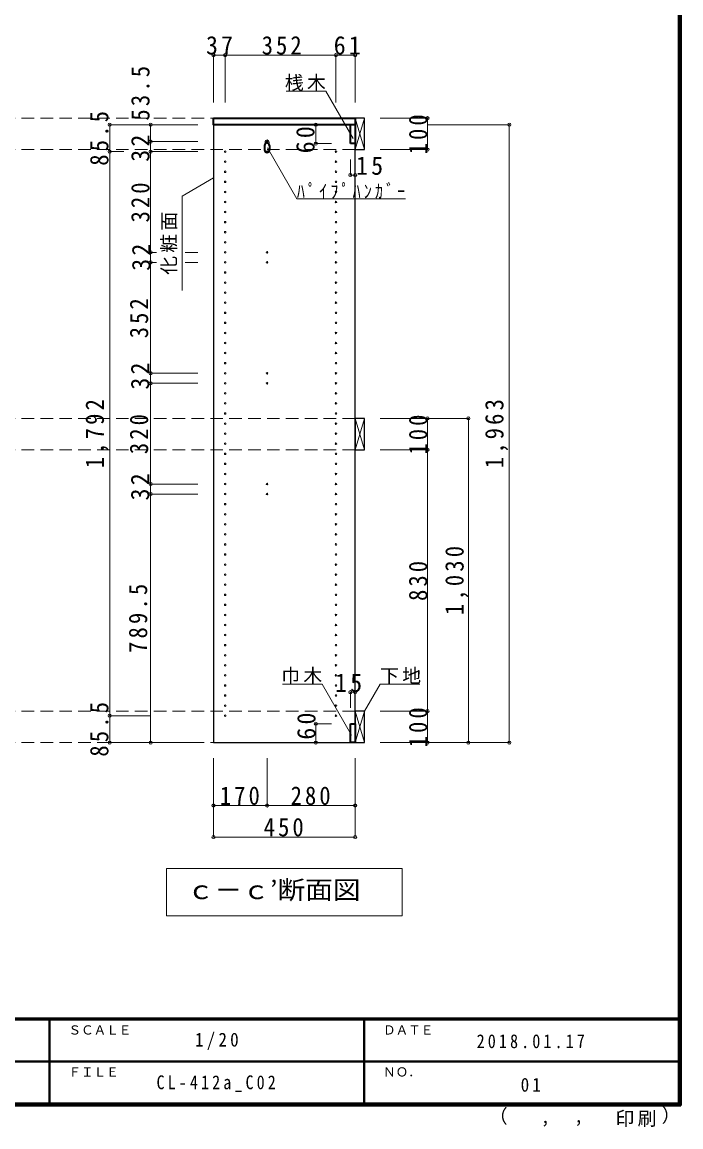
# Model space of a CAD drawing. Units: millimetres at full size, sheet at 1:20; details may follow other scales. Extents: x -3922 to 3878, y -2932 to 2722.
# Drawn here: x 1784 to 3878, y -2932 to 578 of the extents above; entities that cross this region are included whole.
import ezdxf
from ezdxf.enums import TextEntityAlignment as Align

# ---------------------------------------------------------------- set-up
doc = ezdxf.new("R2010")
doc.units = ezdxf.units.MM
doc.header["$LTSCALE"] = 20
doc.header["$PDMODE"] = 32
doc.header["$PDSIZE"] = 10
doc.linetypes.add('DASHED2', pattern=[3, 2, -1])
for name, color, linetype, lineweight in [('0-2', 2, 'Continuous', 35), ('0-5_側板', 4, 'Continuous', 9), ('0-6_パイプハンガー', 4, 'Continuous', 9), ('0-7_桟木・巾木', 2, 'Continuous', 35), ('0-8', 3, 'Continuous', 25), ('0-A_文字', 7, 'Continuous', 18), ('0-B_寸法', 7, 'Continuous', 9), ('F-1_枠', 6, 'Continuous', 40)]:
    doc.layers.add(name, color=color, linetype=linetype, lineweight=lineweight)
doc.layers.add('F-A_文字', color=7, linetype='Continuous')
doc.styles.add('ＭＳ ゴシック', font='')
doc.styles.get('ＭＳ ゴシック').set_extended_font_data('MS Gothic')

msp = doc.modelspace()

# ---------------------------------------------------------------- linework, layer by layer
at = {"layer": '0-2'}
for p, q in [((2392.47, 272.73), (2842.47, 272.73)), ((2842.47, 272.73), (2842.47, 251.73))]:
    msp.add_line(p, q, dxfattribs=at)
msp.add_lwpolyline([(2842.47, 251.73), (2392.47, 251.73), (2392.47, 272.73)], dxfattribs=at)
at = {"layer": '0-5_側板', "color": 3, "lineweight": 25}
for p, q in [((2842.47, 251.73), (2392.47, 251.73)), ((2842.47, -1711.27), (2842.47, 251.73))]:
    msp.add_line(p, q, dxfattribs=at)
msp.add_lwpolyline([(2392.47, 251.73), (2392.47, -1711.27), (2842.47, -1711.27)], dxfattribs=at)
at = {"layer": '0-5_側板'}
for centre in [(2562.47, 198.23), (2429.47, 166.23), (2562.47, 166.23), (2781.47, 166.23), (2429.47, 134.23), (2781.47, 134.23), (2429.47, 102.23), (2429.47, 70.23), (2781.47, 102.23), (2781.47, 70.23), (2429.47, 38.23), (2781.47, 38.23), (2429.47, 6.23), (2781.47, 6.23), (2429.47, -25.77), (2781.47, -25.77), (2429.47, -57.77), (2781.47, -57.77), (2429.47, -89.77), (2781.47, -89.77), (2429.47, -121.77), (2781.47, -121.77), (2429.47, -153.77), (2562.47, -153.77), (2781.47, -153.77), (2429.47, -185.77), (2562.47, -185.77), (2781.47, -185.77), (2429.47, -217.77), (2781.47, -217.77), (2429.47, -249.77), (2429.47, -281.77), (2781.47, -249.77), (2781.47, -281.77), (2429.47, -313.77), (2781.47, -313.77), (2429.47, -345.77), (2781.47, -345.77), (2429.47, -377.77), (2781.47, -377.77), (2429.47, -409.77), (2781.47, -409.77), (2429.47, -441.77), (2781.47, -441.77), (2429.47, -473.77), (2781.47, -473.77), (2429.47, -505.77), (2781.47, -505.77), (2429.47, -537.77), (2562.47, -537.77), (2781.47, -537.77), (2429.47, -569.77), (2562.47, -569.77), (2781.47, -569.77), (2429.47, -601.77), (2429.47, -633.77), (2781.47, -601.77), (2781.47, -633.77), (2429.47, -665.77), (2781.47, -665.77), (2429.47, -697.77), (2781.47, -697.77), (2429.47, -729.77), (2781.47, -729.77), (2429.47, -761.77), (2781.47, -761.77), (2429.47, -793.77), (2781.47, -793.77), (2429.47, -825.77), (2781.47, -825.77), (2429.47, -857.77), (2781.47, -857.77), (2429.47, -889.77), (2562.47, -889.77), (2781.47, -889.77), (2429.47, -921.77), (2562.47, -921.77), (2781.47, -921.77), (2429.47, -953.77), (2781.47, -953.77), (2429.47, -985.77), (2429.47, -1017.77), (2781.47, -985.77), (2781.47, -1017.77), (2429.47, -1049.77), (2781.47, -1049.77), (2429.47, -1081.77), (2781.47, -1081.77), (2429.47, -1113.77), (2781.47, -1113.77), (2429.47, -1145.77), (2781.47, -1145.77), (2429.47, -1177.77), (2781.47, -1177.77), (2429.47, -1209.77), (2781.47, -1209.77), (2429.47, -1241.77), (2781.47, -1241.77), (2429.47, -1273.77), (2781.47, -1273.77), (2429.47, -1305.77), (2781.47, -1305.77), (2429.47, -1337.77), (2429.47, -1369.77), (2781.47, -1337.77), (2781.47, -1369.77), (2429.47, -1401.77), (2781.47, -1401.77), (2429.47, -1433.77), (2781.47, -1433.77), (2429.47, -1465.77), (2781.47, -1465.77), (2429.47, -1497.77), (2781.47, -1497.77), (2429.47, -1529.77), (2781.47, -1529.77), (2429.47, -1561.77), (2781.47, -1561.77), (2429.47, -1593.77), (2781.47, -1593.77), (2429.47, -1625.77), (2781.47, -1625.77)]:
    msp.add_circle(centre, 2.5, dxfattribs=at)
at = {"layer": '0-6_パイプハンガー', "color": 2, "lineweight": 35}
for p, q in [((2554.97, 186.23), (2554.97, 171.23)), ((2569.97, 186.23), (2569.97, 171.23))]:
    msp.add_line(p, q, dxfattribs=at)
at = {"layer": '0-6_パイプハンガー', "color": 7, "lineweight": 18}
for centre, radius, start, end in [((2601.07, 184.72), 46.13, 162.96035, 178.115), ((2562.47, 198.23), 5.5, 0, 180), ((2523.86, 184.72), 46.13, 1.885, 17.03965)]:
    msp.add_arc(centre, radius, start, end, dxfattribs=at)
at = {"layer": '0-6_パイプハンガー', "color": 2, "lineweight": 35}
for centre, start, end in [((2562.47, 186.23), 0, 180), ((2562.47, 171.23), 180, 0)]:
    msp.add_arc(centre, 7.5, start, end, dxfattribs=at)
at = {"layer": '0-7_桟木・巾木'}
for p, q in [((2842.47, 251.73), (2827.47, 251.73)), ((2827.47, 191.73), (2827.47, 251.73)), ((2842.47, 251.73), (2842.47, 191.73)), ((2827.47, -1651.27), (2842.47, -1651.27)), ((2842.47, -1651.27), (2842.47, -1711.27))]:
    msp.add_line(p, q, dxfattribs=at)
for points in [[(2842.47, 191.73), (2830.97, 191.73), (2827.47, 191.73)], [(2842.47, -1711.27), (2827.47, -1711.27), (2827.47, -1651.27)]]:
    msp.add_lwpolyline(points, dxfattribs=at)
at = {"layer": '0-8'}
for p, q in [((2842.47, 272.73), (2842.47, 172.73)), ((2872.47, 272.73), (2842.47, 272.73)), ((2872.47, 172.73), (2872.47, 272.73)), ((2842.47, 172.73), (2872.47, 172.73)), ((2842.47, -681.27), (2842.47, -781.27)), ((2872.47, -681.27), (2842.47, -681.27)), ((2872.47, -781.27), (2872.47, -681.27)), ((2842.47, -781.27), (2872.47, -781.27)), ((2842.47, -1611.27), (2842.47, -1711.27)), ((2872.47, -1611.27), (2842.47, -1611.27)), ((2872.47, -1711.27), (2872.47, -1611.27)), ((2842.47, -1711.27), (2872.47, -1711.27))]:
    msp.add_line(p, q, dxfattribs=at)
at = {"layer": '0-8', "color": 7, "lineweight": 18}
for p, q in [((2842.47, 172.73), (2872.47, 272.73)), ((2842.47, 272.73), (2872.47, 172.73)), ((2842.47, -781.27), (2872.47, -681.27)), ((2842.47, -681.27), (2872.47, -781.27)), ((2842.47, -1711.27), (2872.47, -1611.27)), ((2842.47, -1611.27), (2872.47, -1711.27))]:
    msp.add_line(p, q, dxfattribs=at)
at = {"layer": '0-A_文字'}
for p, q in [((2563.91, 177.98), (2657.29, 16.23)), ((2392.47, 82.66), (2292.47, 24.93)), ((2292.47, -275.07), (2292.47, 24.93)), ((2657.29, 16.23), (3002.29, 16.23)), ((2737.69, -1525.68), (2611.66, -1525.68)), ((2831.07, -1687.41), (2737.69, -1525.68)), ((2992.47, -2111.27), (2992.47, -2261.27)), ((2242.47, -2261.27), (2992.47, -2261.27))]:
    msp.add_line(p, q, dxfattribs=at)
for points in [[(2835.8, 208.2), (2749.12, 358.32), (2623.09, 358.32)], [(2872.47, -1611.27), (2921.89, -1525.68), (3047.91, -1525.68)], [(2992.47, -2111.27), (2242.47, -2111.27), (2242.47, -2261.27)]]:
    msp.add_lwpolyline(points, dxfattribs=at)
at = {"layer": '0-B_寸法', "color": 4}
for p, q in [((2392.47, 472.73), (2392.47, 322.73)), ((2392.47, 472.73), (2842.47, 472.73)), ((2429.47, 472.73), (2429.47, 322.73)), ((2781.47, 472.73), (2781.47, 322.73)), ((2842.47, 472.73), (2842.47, 322.73)), ((2062.47, 251.73), (2062.47, -1711.27)), ((2062.47, 251.73), (2192.47, 251.73)), ((2192.47, 251.73), (2192.47, 198.23)), ((2342.47, 251.73), (2192.47, 251.73)), ((2717.47, 251.73), (2717.47, 191.73)), ((2717.47, 251.73), (2767.47, 251.73)), ((3072.47, 272.73), (2922.47, 272.73)), ((3072.47, 272.73), (3072.47, 172.73)), ((3332.47, 251.73), (3072.47, 251.73)), ((3332.47, 251.73), (3332.47, -1711.27)), ((2192.47, 198.23), (2192.47, 166.23)), ((2342.47, 198.23), (2192.47, 198.23)), ((2717.47, 191.73), (2767.47, 191.73)), ((2062.47, 166.23), (2107.48, 166.23)), ((2192.47, 166.23), (2192.47, -153.77)), ((2342.47, 166.23), (2192.47, 166.23)), ((2827.47, 91.73), (2827.47, 141.73)), ((2842.47, 91.73), (2842.47, 141.73)), ((3072.47, 172.73), (2922.47, 172.73)), ((2827.47, 91.73), (2842.47, 91.73)), ((2192.47, -153.77), (2192.47, -185.77)), ((2210.96, -153.77), (2192.47, -153.77)), ((2342.47, -153.77), (2302.72, -153.77)), ((2192.47, -185.77), (2192.47, -537.77)), ((2210.96, -185.77), (2192.47, -185.77)), ((2342.47, -185.77), (2302.72, -185.77)), ((2192.47, -537.77), (2192.47, -569.77)), ((2342.47, -537.77), (2192.47, -537.77)), ((2192.47, -569.77), (2192.47, -889.77)), ((2342.47, -569.77), (2192.47, -569.77)), ((3202.47, -681.27), (2922.47, -681.27)), ((3072.47, -781.27), (3072.47, -681.27)), ((3202.47, -1711.27), (3202.47, -681.27)), ((3072.47, -781.27), (2922.47, -781.27)), ((3072.47, -1611.27), (3072.47, -781.27)), ((2192.47, -889.77), (2192.47, -921.77)), ((2342.47, -889.77), (2192.47, -889.77)), ((2342.47, -921.77), (2192.47, -921.77)), ((2192.47, -1711.27), (2192.47, -921.77)), ((2827.47, -1551.27), (2842.47, -1551.27)), ((2827.47, -1551.27), (2827.47, -1601.27)), ((2842.47, -1551.27), (2842.47, -1601.27)), ((3072.47, -1611.27), (2922.47, -1611.27)), ((3072.47, -1711.27), (3072.47, -1611.27)), ((2062.47, -1625.77), (2192.47, -1625.77)), ((2717.47, -1651.27), (2717.47, -1711.27)), ((2717.47, -1651.27), (2767.47, -1651.27)), ((2062.47, -1711.27), (2192.47, -1711.27)), ((2192.47, -1711.27), (2342.47, -1711.27)), ((2717.47, -1711.27), (2767.47, -1711.27)), ((3332.47, -1711.27), (2922.47, -1711.27)), ((2392.47, -2011.27), (2392.47, -1761.27)), ((2562.47, -1911.27), (2562.47, -1761.27)), ((2842.47, -2011.27), (2842.47, -1761.27)), ((2392.47, -1911.27), (2842.47, -1911.27)), ((2392.47, -2011.27), (2842.47, -2011.27))]:
    msp.add_line(p, q, dxfattribs=at)
at = {"layer": '0-B_寸法', "color": 4, "linetype": 'DASHED2'}
for p, q in [((2842.47, 272.73), (-2676.53, 272.73)), ((2842.47, 172.73), (-2676.53, 172.73)), ((2842.47, -681.27), (-2676.53, -681.27)), ((2842.47, -781.27), (-2676.53, -781.27)), ((2842.47, -1611.27), (-2676.53, -1611.27)), ((2842.47, -1711.27), (-2676.53, -1711.27))]:
    msp.add_line(p, q, dxfattribs=at)
at = {"layer": '0-B_寸法'}
for p in [(2392.47, 472.73), (2429.47, 472.73), (2781.47, 472.73), (2842.47, 472.73), (2062.47, 251.73), (2192.47, 251.73), (2717.47, 251.73), (3072.47, 272.73), (3332.47, 251.73), (2192.47, 198.23), (2717.47, 191.73), (3072.47, 172.73), (2062.47, 166.23), (2192.47, 166.23), (2827.47, 91.73), (2842.47, 91.73), (2192.47, -153.77), (2192.47, -185.77), (2192.47, -537.77), (2192.47, -569.77), (3072.47, -681.27), (3202.47, -681.27), (3072.47, -781.27), (2192.47, -889.77), (2192.47, -921.77), (2827.47, -1551.27), (2842.47, -1551.27), (3072.47, -1611.27), (2062.47, -1625.77), (2717.47, -1651.27), (2062.47, -1711.27), (2192.47, -1711.27), (2717.47, -1711.27), (3072.47, -1711.27), (3202.47, -1711.27), (3332.47, -1711.27), (2392.47, -1911.27), (2562.47, -1911.27), (2842.47, -1911.27), (2392.47, -2011.27), (2842.47, -2011.27)]:
    msp.add_point(p, dxfattribs=at)
at = {"layer": 'F-1_枠'}
for p, q in [((3871.3, 2722.29), (3871.3, -2864.37)), ((3874.63, 2722.29), (3874.63, -2864.37)), ((3877.97, 2722.29), (3877.97, -2864.37)), ((3877.97, -2587.71), (-3922.03, -2587.71)), ((3877.97, -2591.04), (-3922.03, -2591.04)), ((1871.3, -2591.04), (1871.3, -2857.71)), ((2871.3, -2591.04), (2871.3, -2857.71)), ((-22.03, -2724.37), (3871.3, -2724.38)), ((3877.97, -2857.71), (-3922.03, -2857.71)), ((3877.97, -2861.04), (-3922.03, -2861.04)), ((3877.97, -2864.37), (-3922.03, -2864.37))]:
    msp.add_line(p, q, dxfattribs=at)

# ---------------------------------------------------------------- texts
at = {"layer": '0-A_文字', "style": 'ＭＳ ゴシック', "width": 1.1}
msp.add_text('ｃ－ｃ’断面図', height=58.65, dxfattribs=at).set_placement((2307.47, -2226.27), align=Align.BOTTOM_LEFT)
at = {"layer": '0-A_文字', "char_height": 43.99, "attachment_point": 7, "style": 'ＭＳ ゴシック'}
for s, insert in [('\\T1.17;桟木', (2619.12, 358.32)), ('\\T1.39;\\W0.85;ﾊﾟｲﾌﾟﾊﾝｶﾞｰ', (2657.29, 16.23)), ('\\T1.17;巾木', (2607.69, -1525.68)), ('\\T1.17;下地', (2921.89, -1525.68))]:
    msp.add_mtext(s, dxfattribs=dict(at, insert=insert))
at = {"layer": '0-A_文字', "insert": (2277.47, -225.07), "char_height": 43.99, "attachment_point": 7, "rotation": 90, "style": 'ＭＳ ゴシック'}
msp.add_mtext('\\T1.17;化粧面', dxfattribs=at)
at = {"layer": '0-B_寸法', "char_height": 58.65, "attachment_point": 7, "style": 'ＭＳ ゴシック'}
for s, insert in [('\\T1.27;\\W0.95;37', (2368.47, 473.94)), ('\\T1.27;\\W0.9;352', (2545.47, 473.94)), ('\\T1.27;\\W0.95;61', (2774.47, 473.94)), ('\\T1.27;\\W0.95;15', (2845.36, 91.73)), ('\\T1.27;\\W0.95;15', (2778.62, -1551.27)), ('\\T1.27;\\W0.9;170', (2412.47, -1910.06)), ('\\T1.27;\\W0.9;280', (2637.47, -1910.06)), ('\\T1.27;\\W0.9;450', (2551.93, -2010.06))]:
    msp.add_mtext(s, dxfattribs=dict(at, insert=insert))
at = {"layer": '0-B_寸法', "char_height": 58.65, "attachment_point": 7, "rotation": 90, "style": 'ＭＳ ゴシック'}
for s, insert in [('\\T1.28;\\W0.9;53.5', (2189.86, 264.81)), ('\\T1.28;\\W0.9;85.5', (2059.15, 121.48)), ('\\T1.27;\\W0.9;100', (3072.47, 157.73)), ('\\T1.27;\\W0.95;32', (2189.86, 134.1)), ('\\T1.27;\\W0.95;60', (2714.27, 160.86)), ('\\T1.27;\\W0.9;320', (2189.86, -58.77)), ('\\T1.27;\\W0.95;32', (2192.47, -212.27)), ('\\T1.27;\\W0.9;352', (2185.56, -426.77)), ('\\T1.27;\\W0.95;32', (2188.96, -589.89)), ('\\T1.28;\\W0.9;1,792', (2059.15, -839.77)), ('\\T1.28;\\W0.9;1,963', (3329.15, -839.77)), ('\\T1.27;\\W0.9;320', (2185.56, -794.77)), ('\\T1.27;\\W0.9;100', (3072.47, -796.27)), ('\\T1.27;\\W0.95;32', (2188.96, -941.89)), ('\\T1.28;\\W0.9;1,030', (3202.47, -1306.27)), ('\\T1.27;\\W0.9;830', (3072.47, -1261.27)), ('\\T1.28;\\W0.9;789.5', (2182.47, -1426.52)), ('\\T1.28;\\W0.9;85.5', (2059.15, -1756.02)), ('\\T1.27;\\W0.9;100', (3072.47, -1726.27)), ('\\T1.27;\\W0.95;60', (2717.47, -1702.05))]:
    msp.add_mtext(s, dxfattribs=dict(at, insert=insert))
at = {"layer": 'F-A_文字', "style": 'ＭＳ ゴシック'}
for s, height, p in [('ＳＣＡＬＥ', 29.33, (1931.3, -2647.71)), ('ＤＡＴＥ', 29.33, (2931.3, -2647.71)), ('ＦＩＬＥ', 29.33, (1931.3, -2781.04)), ('ＮＯ．', 29.33, (2931.3, -2781.04)), ('（', 43.99, (3267.32, -2933.25)), ('）', 43.99, (3816.9, -2930.46)), (',', 43.99, (3432.15, -2933.25)), (',', 43.99, (3538.1, -2931.39))]:
    msp.add_text(s, height=height, dxfattribs=at).set_placement(p, align=Align.BOTTOM_LEFT)
at = {"layer": 'F-A_文字', "char_height": 43.99, "attachment_point": 7, "style": 'ＭＳ ゴシック'}
for s, insert in [('\\T1.38;\\W0.9;1/20', (2333.8, -2687.71)), ('\\T1.39;\\W0.85;2018.01.17', (3228.8, -2682.71)), ('\\T1.39;\\W0.85;CL-412a_C02', (2211.3, -2821.04)), ('\\T1.36;\\W0.9;01', (3368.8, -2821.04)), ('\\T1.17;印刷', (3670.07, -2932.32))]:
    msp.add_mtext(s, dxfattribs=dict(at, insert=insert))

doc.saveas('drawing.dxf')
